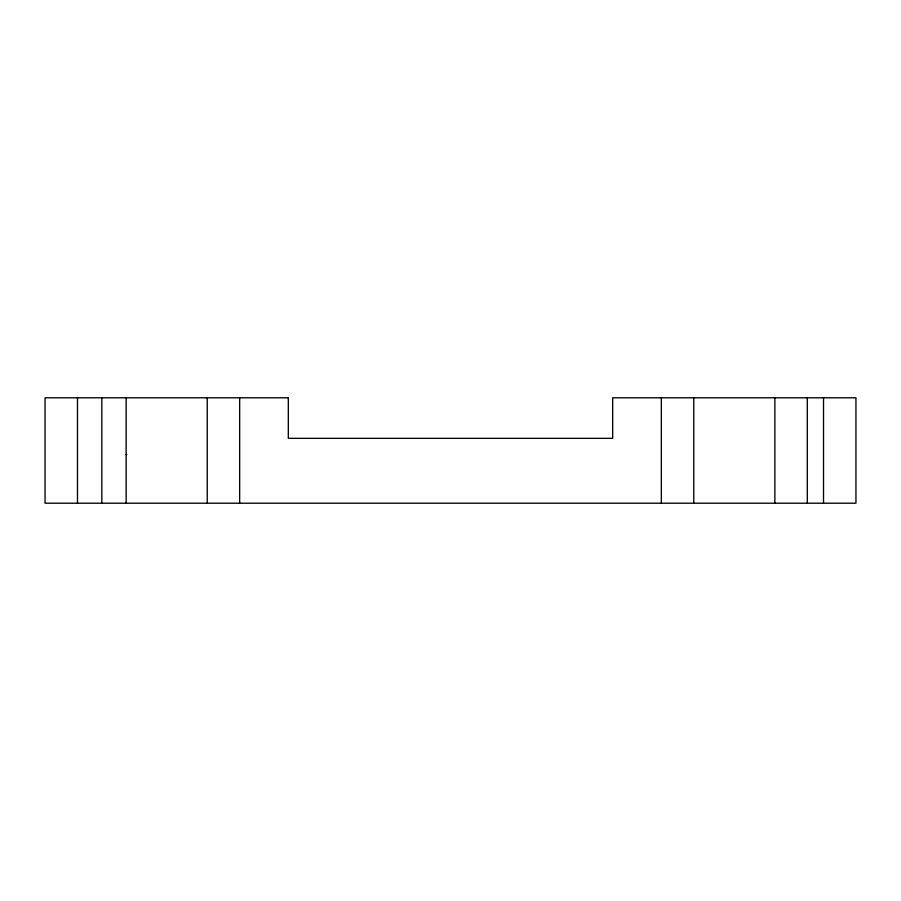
<?xml version="1.0" encoding="UTF-8"?>
<svg xmlns="http://www.w3.org/2000/svg" width="901" height="901" viewBox="0 0 901 901"><rect width="100%" height="100%" fill="white"/><g stroke="black" fill="none" stroke-linecap="round" stroke-linejoin="round"><path stroke-width="1.35" d="M126.14 454.555L126.748 454.555M823.514 397.791L823.514 503.209M807.296 397.791L807.296 503.209M774.86 397.791L774.86 503.209M693.77 397.791L693.77 503.209M661.334 397.791L661.334 503.209M239.666 397.791L239.666 503.209M207.23 397.791L207.23 503.209M126.14 397.791L126.14 503.209M101.813 397.791L101.813 503.209M77.486 397.791L77.486 503.209M288.32 397.791L45.05 397.791L45.05 503.209L855.95 503.209L855.95 397.791L612.68 397.791L612.68 438.337L288.32 438.337L288.32 397.791"/></g></svg>
